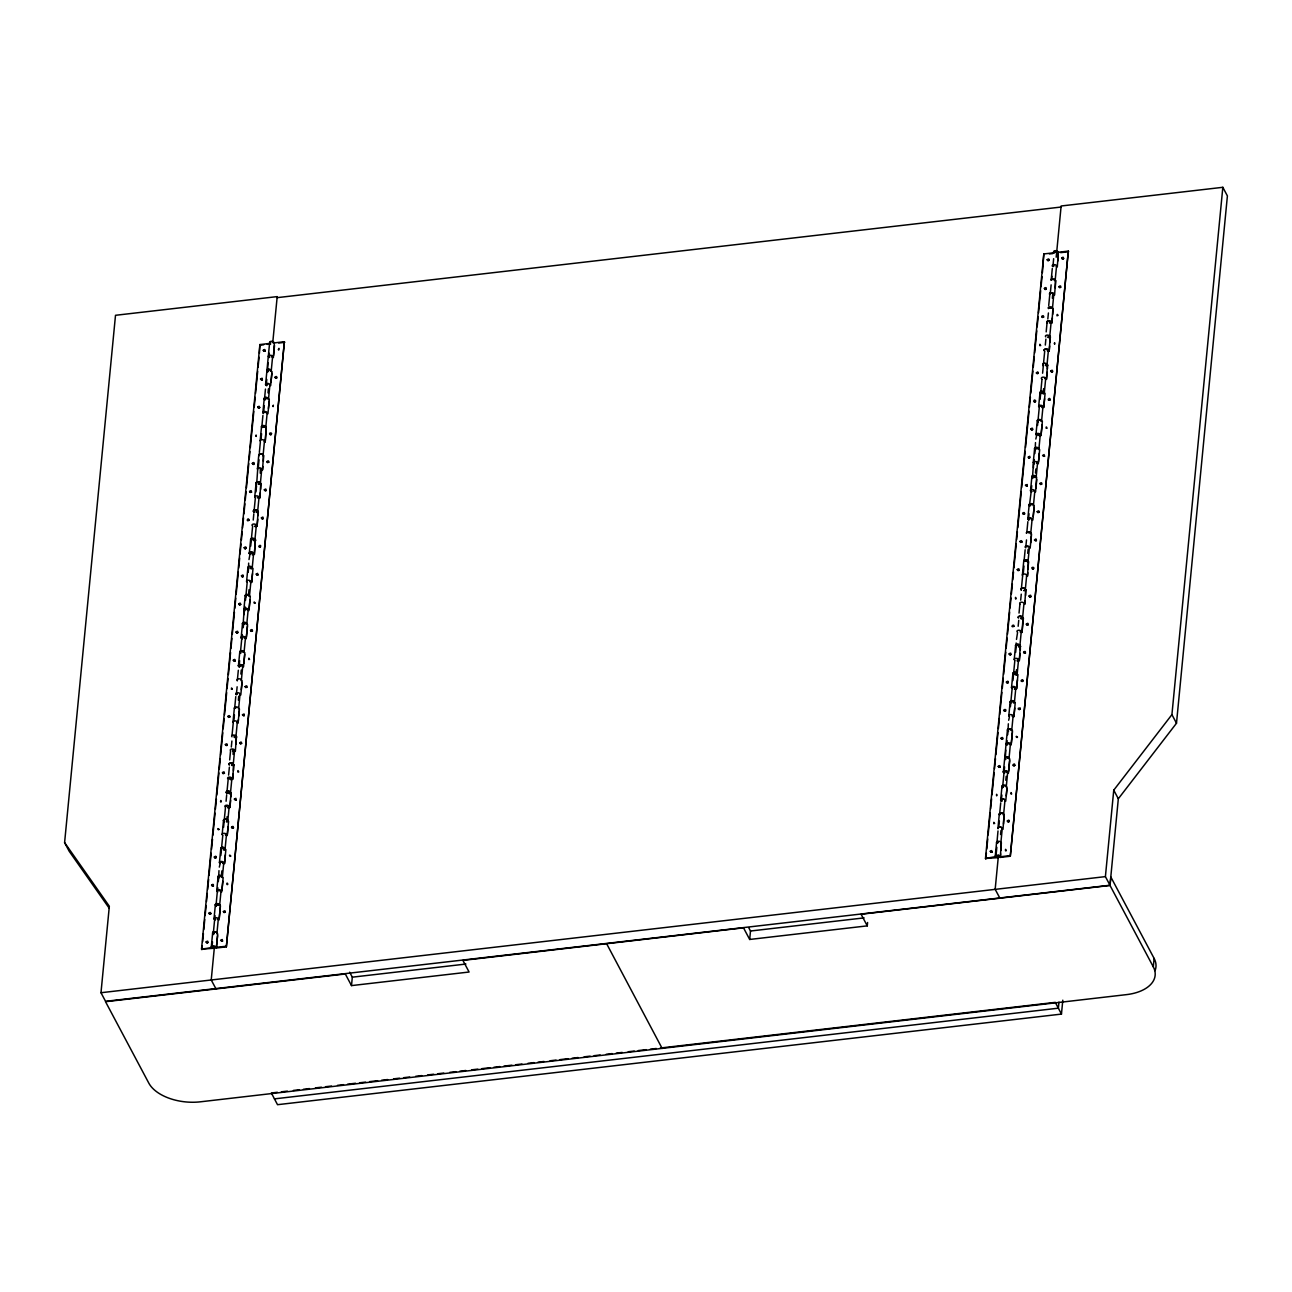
<?xml version="1.0" encoding="UTF-8"?>
<svg xmlns="http://www.w3.org/2000/svg" width="1292" height="1292" viewBox="0 0 1292 1292"><rect width="100%" height="100%" fill="white"/><g stroke="black" fill="none" stroke-linecap="round" stroke-linejoin="round"><path stroke-width="1.5" d="M219.931 891.044L221.013 891.222L219.656 905.175L217.46 904.206L216.491 905.078M228.07 806.692L229.152 806.87L227.796 820.808L226.73 820.63L227.101 816.657M230.784 778.543L228.684 778.268L231.866 778.753L230.509 792.69L227.344 792.287M233.238 750.684L233.19 749.828L233.109 754.431M253.862 539.442L251.746 539.362L254.944 539.62L256.3 525.666L255.202 525.456M1026.946 561.309L1024.831 561.229L1026.946 561.342M109.319 908.341L69.17 851.218L64.6 842.61L115.505 315.296L277.199 296.611L272.741 342.703M1056.194 257.205L1061.136 205.993L1222.83 187.308L1227.4 195.916L1176.495 723.229L1118.323 798.763L1109.989 885.246L105.556 1001.332L100.986 992.724L109.336 906.257L64.6 842.61M213.132 946.584C213.535 949.636 214.617 944.533 211.936 947.827A2.164 1.227 5.5 0 1 212.195 945.97A2.164 1.227 5.5 0 1 215.376 946.632A2.164 1.227 5.5 0 1 214.101 948.28L201.52 949.071L259.886 344.56L270.383 343.333A2.164 1.227 5.5 0 1 270.141 341.653A2.164 1.227 5.5 0 1 273.016 341.589A2.164 1.227 5.5 0 1 273.726 343.236M201.859 949.701L202.246 945.679M202.634 941.658L203.409 933.632M203.797 929.61L204.766 919.565M205.153 915.543L206.122 905.514M206.51 901.493L207.285 893.466M207.673 889.445L208.642 879.4M209.029 875.378L211.161 853.285M211.549 849.28L212.518 839.235M212.905 835.213L215.037 813.12M215.425 809.115L216.394 799.07M216.781 795.048L218.913 772.955M219.301 768.934L220.27 758.905M220.657 754.883L222.789 732.79M223.177 728.769L224.146 718.723M224.533 714.718L226.665 692.625M227.053 688.604L228.038 678.558M228.426 674.553L230.557 652.46M230.945 648.439L231.914 638.393M232.302 634.372L234.433 612.279M234.821 608.274L235.79 598.228M236.178 594.207L238.309 572.114M238.697 568.109L239.666 558.063M240.054 554.042L241.023 543.997M241.41 539.991L242.185 531.949M242.573 527.927L243.542 517.898M243.93 513.877L244.899 503.832M245.286 499.81L246.061 491.784M246.449 487.762L248.775 463.667M249.162 459.645L249.937 451.619M250.325 447.597L253.813 411.454M254.201 407.432L255.17 397.387M255.558 393.382L257.689 371.288M258.077 367.267L259.046 357.222M259.434 353.2L259.886 344.56M211.29 946.923L212.647 932.969M214.02 918.806L215.36 904.852M216.733 890.689L218.073 876.735M219.446 862.572L220.787 848.618M222.159 834.438L223.5 820.501M233.012 721.97L234.369 708.016M238.439 665.719L239.795 651.782M241.152 637.602L242.508 623.665M243.881 609.485L245.222 595.531M246.594 581.368L247.935 567.414M249.308 553.251L250.648 539.297M254.734 497L256.074 483.063M257.447 468.883L258.788 454.945M260.16 440.766L261.501 426.812M262.874 412.649L264.214 398.695M265.587 384.531L269.657 342.396M218.978 870.647L218.623 878.35M219.317 867.11L219.995 864.187M229.669 759.938L230.525 751.072M232.027 735.358L233.238 722.955M234.756 707.241L235.774 696.614M237.292 680.9L238.326 670.257M248.662 563.102L248.484 569.029M249.001 559.549L249.857 554.866M257.657 469.884L256.624 484.678M259.353 452.394L260.37 441.767M261.727 427.813L262.922 415.41M264.44 399.696L265.458 389.07M268.009 362.681L267.476 372.193M211.936 947.827L212.502 941.852M215.037 915.721L214.65 919.71L215.425 919.323M217.363 891.593L217.75 887.604M218.316 881.628L218.703 877.639A2.164 1.227 5.5 0 1 218.558 875.976A2.164 1.227 5.5 0 1 221.433 875.911A2.164 1.227 5.5 0 1 222.143 877.575M220.835 855.498L221.416 849.522A2.164 1.227 5.5 0 1 221.53 847.73A2.164 1.227 5.5 0 1 224.679 848.133A2.164 1.227 5.5 0 1 224.097 849.861M223.564 827.381L224.13 821.405A2.164 1.227 5.5 0 1 224.259 819.596A2.164 1.227 5.5 0 1 227.392 820A2.164 1.227 5.5 0 1 226.811 821.744M226.084 801.25L226.649 795.274M228.603 775.119L229.378 767.157M231.316 747.002L231.898 741.027M233.836 720.888L234.417 714.896M236.355 694.757L237.13 686.779M239.844 666.236L239.068 666.64L239.65 660.648M242.573 638.119L241.798 638.506L242.169 634.534M244.075 614.637L244.091 610.486L243.058 625.28M244.882 606.4L244.511 610.389A2.164 1.227 5.5 0 1 244.366 608.726A2.164 1.227 5.5 0 1 247.224 608.661A2.164 1.227 5.5 0 1 247.935 610.325M245.464 600.425L245.851 596.452A2.164 1.227 5.5 0 1 245.658 594.804A2.164 1.227 5.5 0 1 248.532 594.708A2.164 1.227 5.5 0 1 249.291 596.371M248.177 572.308L248.565 568.318M250.696 546.177L251.278 540.201A2.164 1.227 5.5 0 1 251.342 538.425A2.164 1.227 5.5 0 1 254.524 538.796A2.164 1.227 5.5 0 1 253.959 540.557M253.232 520.062L253.797 514.071M255.945 491.929L256.51 485.953M258.271 467.801L259.046 459.839M260.984 439.684L261.565 433.708M263.503 413.553L264.279 405.591M266.798 379.46L266.217 385.436L266.992 385.048M269.334 353.281L268.946 357.254L269.721 356.867M243.219 627.718L243.607 623.729M214.327 947.811L211.226 979.982L215.861 988.638M221.481 874.878L221.869 870.889M238.358 700.183L238.729 696.194M240.877 674.053L241.265 670.08M248.629 593.69L249.017 589.701M260.257 473.227L260.338 468.625M268.025 392.865L268.397 388.876M221.287 876.88L222.369 877.058L223.726 863.104L222.644 862.927M224 848.747L225.083 848.941L226.439 834.987L225.357 834.81M231.995 764.137L233.238 764.573L234.579 750.62L233.497 750.442M237.292 722.503L235.951 736.456L234.53 735.875M238.665 708.339L240.005 694.385M241.378 680.222L242.718 666.268A2.164 1.227 5.5 0 0 241.184 664.766A2.164 1.227 5.5 0 0 238.584 665.332A2.164 1.227 5.5 0 0 239.618 666.947M242.331 638.829A2.164 1.227 5.5 0 1 241.297 637.214A2.164 1.227 5.5 0 1 243.897 636.649A2.164 1.227 5.5 0 1 245.432 638.151L244.091 652.089L243.009 651.911M245.722 623.794L246.804 623.971L248.145 610.034A2.164 1.227 5.5 0 0 246.61 608.516A2.164 1.227 5.5 0 0 244.01 609.097A2.164 1.227 5.5 0 0 245.044 610.712M250.018 554.252A2.164 1.227 5.5 0 1 250.745 552.217A2.164 1.227 5.5 0 1 253.587 553.784L252.231 567.737L250.067 566.946L251.036 567.899M256.414 510.857L257.657 511.503L259.014 497.549L257.835 497.485M258.965 482.804L260.37 483.37L261.727 469.432M264.44 441.315L263.1 455.252A2.164 1.227 5.5 0 0 260.532 453.67A2.164 1.227 5.5 0 0 259.159 455.462M267.153 413.182L265.813 427.135A2.164 1.227 5.5 0 0 263.52 425.536A2.164 1.227 5.5 0 0 261.63 427.038M269.866 385.064L268.526 399.018A2.164 1.227 5.5 0 0 266.976 397.516A2.164 1.227 5.5 0 0 264.392 398.081A2.164 1.227 5.5 0 0 265.409 399.696M270.157 370.723L271.239 370.901L272.58 356.947L271.498 356.77M273.371 357.561L274.389 342.881L284.385 341.718L226.358 946.858L216.362 948.021L217.734 933.906M227.941 778.898A2.164 1.227 5.5 0 1 228.732 777.186A2.164 1.227 5.5 0 1 231.736 777.994A2.164 1.227 5.5 0 1 230.396 779.56L232.641 779.351L233.69 764.557L231.43 764.816M235.37 751.233L236.404 736.44L234.143 736.698M260.306 492.833L259.789 498.163L260.839 483.37L260.645 489.297M216.362 948.021L217.557 935.666M219.252 918.176L220.27 907.549M221.966 890.059L222.822 881.209M225.357 854.852L224.501 863.718L225.874 849.538L223.613 849.797M228.07 826.735L227.214 835.601L228.587 821.421L226.326 821.68M227.667 807.742L229.928 807.468L230.622 800.394M230.961 796.841L230.977 792.674L229.928 807.468M232.641 779.351L233.158 774.037M233.497 770.5L233.69 764.557M236.048 744.144L236.404 736.44M238.422 719.563L238.083 723.116L239.44 708.937M238.762 716.026L239.278 710.713M241.297 689.686L241.992 682.596M243.849 663.329L244.705 654.479M246.384 636.988L247.418 626.345M249.114 608.855L249.954 600.005M252.505 573.664L251.649 582.514L253.022 568.335L250.761 568.609M254.363 554.397L255.396 539.604L254.363 554.397L252.101 554.656M254.815 526.538L257.076 526.28L257.77 519.19M258.109 515.653L258.109 511.487L257.076 526.28M262.857 466.493L262.502 470.03L263.552 455.236L263.358 461.179M268.445 408.482L269.14 401.392M270.997 382.125L271.853 373.275M273.565 355.542L274.534 345.497M226.358 946.858L284.385 341.718M867.594 922.488L867.271 925.863L749.683 939.462L743.498 927.834L462.907 960.392L469.093 972.02L351.505 985.602L352.312 977.172L349.664 972.198M749.683 939.462L750.49 931.015L748.73 927.688M997.699 857.177C996.1 856.451 999.41 855.643 995.874 857.21A2.164 1.227 5.5 0 1 996.132 855.352A2.164 1.227 5.5 0 1 999.33 856.015A2.164 1.227 5.5 0 1 998.054 857.662L985.473 858.453L1043.823 253.943L1054.32 252.731M985.796 859.083L986.377 853.059M986.765 849.038L987.734 838.992M988.122 834.971L990.253 812.894M990.641 808.873L991.61 798.827M991.998 794.806L994.129 772.713M994.517 768.708L995.486 758.662M995.874 754.641L998.005 732.548M998.393 728.543L999.362 718.497M999.75 714.476L1001.881 692.383M1002.285 688.361L1003.254 678.332M1003.642 674.311L1005.774 652.218M1006.161 648.196L1007.13 638.151M1007.518 634.146L1009.65 612.053M1010.037 608.031L1011.006 597.986M1011.394 593.981L1012.363 583.936M1012.75 579.914L1013.526 571.888M1013.913 567.866L1016.239 543.77M1016.626 539.749L1017.402 531.723M1017.789 527.701L1021.278 491.541M1021.665 487.536L1025.154 451.376M1025.541 447.371L1029.03 411.211M1029.417 407.19L1030.386 397.161M1030.774 393.139L1032.906 371.046M1033.293 367.025L1034.262 356.98M1034.65 352.974L1036.782 330.881M1037.169 326.86L1038.138 316.815M1038.526 312.809L1040.658 290.716M1041.045 286.695L1042.03 276.649M1042.418 272.628L1043.823 253.943M995.244 856.305L996.584 842.368M997.957 828.188L999.297 814.251M1000.67 800.071L1002.011 786.117M1003.383 771.954L1007.437 729.883M1008.81 715.703L1010.166 701.766M1011.523 687.586L1012.88 673.649M1014.236 659.469L1015.593 645.532M1022.392 575.118L1023.732 561.164M1027.818 518.867L1029.159 504.93M1030.532 490.75L1031.872 476.813M1033.245 462.633L1034.585 448.679M1035.958 434.516L1037.298 420.562M1038.671 406.399L1040.012 392.445M997.295 843.321A2.164 1.227 5.5 0 1 997.02 841.641L998.005 830.95M999.524 815.236L1000.719 802.833M1005.806 750.135L1005.273 759.615M1008.341 723.795L1007.986 731.498M1008.681 720.242L1009.359 717.318M1016.142 642.98L1016.142 647.147M1016.481 639.427L1017.498 632.967M1019.033 613.086L1019.889 604.22M1021.229 590.283L1022.602 576.103M1024.12 560.389L1025.154 549.762M1026.833 532.272L1027.867 521.645M1029.385 505.915L1031.081 492.365M1035.49 442.591L1035.134 450.294M1035.829 439.054L1036.507 436.131M1046.181 331.882L1047.037 323.032M1048.716 305.542L1049.75 294.915M1051.268 279.185L1052.302 268.51M995.874 857.21L996.826 847.261M998.781 827.106L999.362 821.131M1002.075 800.588L1001.3 800.975L1001.881 795M1004.788 772.471L1004.013 772.858L1004.595 766.883M1006.726 744.741L1007.114 740.752M1007.695 734.777L1008.083 730.788M1010.409 706.659L1010.796 702.67A2.164 1.227 5.5 0 1 1010.845 700.894A2.164 1.227 5.5 0 1 1014.026 701.249A2.164 1.227 5.5 0 1 1013.477 703.01M1012.928 680.529L1013.509 674.553A2.164 1.227 5.5 0 1 1013.622 672.744A2.164 1.227 5.5 0 1 1016.772 673.148A2.164 1.227 5.5 0 1 1016.19 674.892M1015.641 652.412L1016.223 646.436A2.164 1.227 5.5 0 1 1016.336 644.627A2.164 1.227 5.5 0 1 1019.485 645.031A2.164 1.227 5.5 0 1 1018.904 646.775M1018.161 626.281L1018.742 620.305M1020.68 600.15L1021.261 594.175M1023.216 574.019L1023.975 566.058M1025.735 547.905L1026.494 539.927M1029.03 513.796L1028.448 519.772L1029.046 518.641M1031.743 485.679L1031.161 491.654L1031.937 491.267M1033.455 467.785L1033.455 463.634L1032.421 478.428M1033.875 463.537L1034.262 459.548M1034.844 453.573L1035.215 449.6A2.164 1.227 5.5 0 1 1035.086 447.92A2.164 1.227 5.5 0 1 1037.944 447.872A2.164 1.227 5.5 0 1 1038.655 449.519M1037.557 425.456L1037.944 421.467M1040.076 399.325L1040.658 393.349M1042.596 373.21L1043.371 365.232M1045.309 345.077L1045.89 339.102M1047.828 318.962L1048.41 312.971M1050.348 292.832L1051.123 284.854M1051.591 279.799L1051.946 276.246M1053.077 264.65L1053.658 258.675M995.163 889.364L998.458 855.191M1000.573 834.535L1000.961 830.546M1005.806 780.287L1006.193 776.298M1016.481 669.789L1016.093 673.778L1017.175 673.956L1018.516 660.018L1017.434 659.841M1027.721 553.331L1028.109 549.342M1035.473 472.953L1035.861 468.98M1043.629 388.601L1043.242 392.59L1044.324 392.768L1045.664 378.814L1044.566 378.298M1052.35 298.258L1052.722 294.269M1000.88 842.675L1002.237 828.737A2.164 1.227 5.5 0 0 999.943 827.138A2.164 1.227 5.5 0 0 998.054 828.64M1006.307 786.44L1007.663 772.487A2.164 1.227 5.5 0 0 1006.113 770.985A2.164 1.227 5.5 0 0 1003.529 771.55A2.164 1.227 5.5 0 0 1004.546 773.181M1018.807 645.661L1019.889 645.838L1021.229 631.885L1020.05 631.836M1021.342 617.075L1022.602 617.721L1023.942 603.768A2.164 1.227 5.5 0 0 1021.439 602.185A2.164 1.227 5.5 0 0 1020.018 603.978M1026.656 575.651L1025.315 589.604A2.164 1.227 5.5 0 0 1022.763 588.005A2.164 1.227 5.5 0 0 1021.391 589.814A2.164 1.227 5.5 0 1 1022.23 588.248A2.164 1.227 5.5 0 1 1025.186 589.087A2.164 1.227 5.5 0 1 1023.829 590.638M1029.385 547.533L1028.028 561.487A2.164 1.227 5.5 0 0 1025.751 559.888A2.164 1.227 5.5 0 0 1023.862 561.39M1032.098 519.416L1030.741 533.354A2.164 1.227 5.5 0 0 1028.739 531.787A2.164 1.227 5.5 0 0 1026.462 532.934M1034.246 476.183L1036.168 477.119L1037.524 463.182L1036.442 462.988M1037.815 448.825L1038.897 449.002L1040.238 435.049L1039.156 434.871M1044.453 350.907A2.164 1.227 5.5 0 1 1045.826 349.098A2.164 1.227 5.5 0 1 1048.377 350.697L1047.037 364.635L1045.955 364.457M1047.166 322.774A2.164 1.227 5.5 0 1 1048.539 320.981A2.164 1.227 5.5 0 1 1051.09 322.58L1049.75 336.518L1048.49 335.888M1055.176 280.283L1056.517 266.33M1057.308 266.943L1058.342 252.263L1068.322 251.1L1010.296 856.241L1000.299 857.404L1001.332 842.659L1000.993 850.346M1023.054 617.705L1022.02 632.499L1023.393 618.335L1020.793 617.964M1034.375 477.378L1036.636 477.103L1035.586 491.897M1047.941 336.776L1050.202 336.501L1049.169 351.295L1049.669 345.981M1052.399 317.864L1051.882 323.178L1052.915 308.384L1052.738 314.327M1000.299 857.404L1000.654 853.867M1003.529 824.021L1004.062 814.541L1003.012 829.335M1006.242 795.904L1006.92 788.814M1008.616 771.324L1009.65 760.697M1011.329 743.207L1012.363 732.58M1014.737 708L1013.881 716.866L1015.237 702.687M1014.333 689.007L1016.594 688.733L1017.45 679.883M1017.046 660.874L1019.307 660.616L1019.986 653.526M1020.325 649.989L1020.341 645.822L1019.307 660.616M1025.073 600.845L1024.734 604.381L1025.767 589.588L1025.59 595.515M1027.786 572.711L1027.447 576.264L1028.48 561.471L1028.125 569.174M1030.677 542.834L1031.355 535.744M1033.212 516.477L1034.068 507.627M1035.926 488.36L1036.782 479.493M1038.477 462.003L1039.333 453.153M1042.046 425.036L1041.013 435.662L1042.386 421.483M1044.582 398.679L1043.742 407.545L1045.099 393.366L1042.838 393.624M1047.134 372.338L1046.455 379.428L1047.489 364.635L1047.473 368.785M1050.025 342.445L1050.202 336.501M1055.273 287.971L1055.629 280.267L1054.595 295.06M1057.89 260.919L1058.342 252.263M1010.296 856.241L1068.322 251.1M1058.374 1008.277L1058.956 1002.172M277.36 1092.289L271.352 1092.984L277.522 1104.692L1061.459 1014.091L1062.799 1000.186M1109.989 885.246L1105.403 876.622L1113.752 790.155L1171.925 714.621L1222.83 187.308M351.505 985.602L345.319 973.99L105.524 1001.704L148.79 1083.084A41.231 23.466 5.5 0 0 200.357 1101.818L1126.463 994.63A41.231 23.466 5.5 0 0 1153.304 966.852L1110.022 885.456L1110.845 877.026L1154.111 958.406A41.231 23.466 5.5 0 1 1155.048 970.647M1153.304 966.852L1154.111 958.406M1049.33 308.174L1051.333 307.916M212.534 947.278L213.939 946.681L213.761 947.795M229.411 792.707L227.586 791.883M262.421 379.703L261.21 379.832L262.292 379.913L262.115 378.201L260.451 378.992L262.324 379.525M248.839 520.305C245.173 522.178 249.033 516.025 248.71 520.514M244.931 548.551L246.061 548.002L245.302 548.906M266.055 490.508L264.86 490.637L265.942 490.718L265.764 488.99L264.101 489.797L266.087 490.395M235.273 660.89L234.417 660.438L234.563 661.391M227.117 745.258L225.922 745.387L227.004 745.468L226.827 743.756L225.147 744.547L227.15 745.145M219.01 829.512C218.3 830.74 216.475 827.235 219.01 829.254M236.194 799.813L234.999 799.958L236.081 800.039L235.903 798.311L234.24 799.118L236.226 799.716M1038.235 373.34L1037.04 373.679L1038.332 372.887L1037.718 371.886L1036.2 372.936L1038.154 373.033M1050.008 399.89C1050.477 396.03 1045.906 400.956 1049.782 400.197M1013.784 626.523C1014.495 622.712 1009.472 627.896 1013.687 626.345M1005.628 710.875L1004.465 710.794L1005.418 711.181M1024.378 653.106L1025.573 652.961M1022.86 681.078L1021.924 681.53M991.998 852.074L990.803 852.203L991.885 852.284L991.707 850.556L990.027 851.363L991.917 851.88M1017.434 737.328C1016.723 738.362 1014.947 735.003 1017.466 736.957M1014.721 765.445L1013.542 765.688L1014.624 765.268M262.647 427.038L264.747 426.796L262.793 427.054M1049.265 308.158L1051.333 308.11M263.293 518.738L262.147 518.754M257.867 574.972L256.72 575.005L257.802 575.069L257.625 573.357L255.945 574.165L257.835 574.682M244.301 715.574L243.154 715.59L244.22 715.671L244.043 713.959L242.379 714.751L244.253 715.284M213.503 885.957L212.825 885.343L212.841 886.344M222.531 941.109L221.368 941.141L222.45 941.222L222.272 939.494L220.609 940.301L222.482 940.818M1057.017 315.846C1057.179 312.115 1057.777 316.685 1058.051 315.345M1035.441 401.667C1034.165 399.599 1034.504 404.041 1035.667 400.811C1034.068 397.936 1032.389 403.637 1035.522 401.344M1027.302 486.034L1026.155 486.067L1027.237 486.131L1027.221 484.516L1025.38 485.227L1027.253 485.744M1044.517 456.238L1042.612 455.43L1044.081 454.574L1044.453 456.334L1043.371 456.27L1044.598 455.915M1019.162 570.386L1018.015 570.418M1036.426 540.169L1035.263 540.718L1036.313 540.702L1035.926 538.925L1034.424 539.975L1036.378 540.589M237.13 693.497L237.13 694.353M1047.198 350.633L1048.377 350.697M1013.251 702.234L1012.25 701.12M260.516 546.952C261.711 542.963 256.155 547.743 260.37 546.726M243.284 576.749L242.944 575.957L242.298 576.862M255.073 603.186C253.507 599.827 253.975 604.737 254.944 602.96M230.687 855.885C228.684 853.641 229.637 857.048 230.654 856.273M1005.515 711.101C1007.243 707.968 1001.558 710.099 1004.514 711.198M1014.591 765.655C1015.803 761.521 1010.231 766.544 1014.462 765.429M994.662 823.569C992.999 820.485 994.162 823.941 993.661 823.682M248.742 520.111L247.644 520.434L248.839 519.982M249.566 659.518C248.387 656.223 248.855 659.873 248.645 659.534M232.334 689.314C230.606 685.89 232.14 689.831 231.381 689.25M238.697 772.002C238.762 771.873 237.486 768.885 237.793 772.018M1040.706 345.626C1039.107 342.267 1040.27 346.062 1039.802 345.642M1047.069 428.314C1047.118 428.298 1045.906 425.181 1046.165 428.33M1022.763 680.9C1018.241 682.434 1024.281 677.04 1022.537 681.465M235.742 707.532L235.596 708.404M1016.804 645.16L1018.225 644.966M1000.67 813.75L1000.702 813.895M259.014 483.66L259.127 482.74M234.579 736.731L234.514 735.681M231.866 764.848L231.979 763.927M1049.75 322.629L1051.09 322.58M1034.811 477.394L1034.278 476.36M254.589 510.954L255.768 510.744M1016.82 645.306L1018.484 645.257M997.989 842.029L997.989 842.868L998.167 841.786M260.306 547.114L260.16 546.161L259.595 547.146M1019.889 709.195L1018.419 709.356L1018.258 708.307L1020.163 707.919L1019.323 709.696L1020.082 708.791M1011.668 793.95C1010.522 790.656 1011.119 794.047 1010.958 793.966M1006.193 850.766C1005.079 847.229 1005.661 851.153 1005.483 850.782M268.348 371.095L267.573 371.482A2.164 1.227 5.5 0 1 267.428 369.819A2.164 1.227 5.5 0 1 270.286 369.754A2.164 1.227 5.5 0 1 270.997 371.418M265.635 399.212L264.86 399.599A2.164 1.227 5.5 0 1 264.715 397.936A2.164 1.227 5.5 0 1 267.573 397.888A2.164 1.227 5.5 0 1 268.284 399.535M243.913 624.165L243.138 624.569A2.164 1.227 5.5 0 1 242.993 622.905A2.164 1.227 5.5 0 1 245.851 622.841A2.164 1.227 5.5 0 1 246.578 624.488M1054.999 252.311L1054.224 252.699A2.164 1.227 5.5 0 1 1054.078 251.036A2.164 1.227 5.5 0 1 1056.953 250.971A2.164 1.227 5.5 0 1 1057.663 252.618M1033.277 477.313L1032.502 477.717A2.164 1.227 5.5 0 1 1032.356 476.054A2.164 1.227 5.5 0 1 1035.231 475.989A2.164 1.227 5.5 0 1 1035.942 477.636M216.765 905.369L215.99 905.757A2.164 1.227 5.5 0 1 215.845 904.093A2.164 1.227 5.5 0 1 218.703 904.045A2.164 1.227 5.5 0 1 219.43 905.692M1030.564 505.447L1029.789 505.834A2.164 1.227 5.5 0 1 1029.643 504.171A2.164 1.227 5.5 0 1 1032.518 504.106A2.164 1.227 5.5 0 1 1033.229 505.753M214.052 933.486L213.277 933.89A2.164 1.227 5.5 0 1 213.132 932.21A2.164 1.227 5.5 0 1 215.99 932.162A2.164 1.227 5.5 0 1 216.717 933.809M253.83 464.49L253.797 463.489L253.232 464.458M227.618 884.616C228.377 884.212 226.423 881.467 226.94 884.503M1016.045 598.842C1015.302 595.467 1015.447 598.858 1015.56 598.858M1038.687 420.078L1039.931 420.013M222.159 848.133L223.419 848.069M1056.275 252.053L1055.742 251.052L1054.886 251.972M1056.323 252.473L1056.501 251.31L1054.918 251.682M1038.703 420.223L1040.189 420.304M256.091 436.228C256.155 433.143 255.945 436.599 256.284 436.421M270.593 434.548C274.001 432.852 268.009 431.964 269.947 434.5C273.323 435.016 269.447 432.804 270.787 434.758M1054.53 343.93C1054.724 340.781 1054.32 344.35 1054.724 344.14M221.126 801.977C220.997 798.375 220.48 802.203 220.528 801.734M1032.825 568.9C1036.329 566.913 1029.821 566.639 1032.373 568.916C1035.554 569.094 1031.549 567.269 1033.019 569.094M996.6 795.533C996.778 792.367 996.39 795.937 996.794 795.727M250.858 552.895L251.908 552.911L250.923 552.815M246.804 594.966L247.854 594.982M1013.089 687.231L1014.188 687.231L1013.138 687.166M218.283 890.333L219.398 890.317L218.348 890.253M1009.02 729.302L1010.069 729.334M1007.663 743.481L1008.713 743.498L1007.712 743.401M1056.097 252.311L1056.258 251.423M271.368 341.718L272.273 341.766M265.829 398.275L267.282 398.566M1052.495 279.54L1053.771 279.702M244.123 623.228L245.399 623.39M1030.774 504.494L1031.823 504.558M241.41 651.346L242.848 651.653M1028.061 532.627L1029.514 532.918M1006.339 757.58L1007.615 757.742M1003.626 785.697L1005.079 785.988M277.086 297.661L1061.039 207.043M260.209 345.174L263.713 344.77M267.218 344.366L270.706 343.963M278.717 343.042L284.708 342.348M1049.411 253.959L1052.899 253.555M1060.667 252.651L1068.646 251.73M273.08 406.463C273.565 403.524 273.177 406.366 273.177 406.544M1049.282 322.822L1051.543 322.564M1048.264 337.39L1050.525 337.131M1045.551 365.507L1047.812 365.248M258.901 484.242L261.162 483.983M257.205 497.791L259.466 497.533M256.187 512.359L258.448 512.1M253.474 540.476L255.735 540.217M1028.933 458.127L1029.772 456.302L1028.093 457.11L1028.723 458.111L1029.999 457.4L1029.03 458.208M1023.845 590.476L1026.106 590.202M1021.132 618.593L1023.393 618.335M234.466 737.328L236.727 737.054M1018.419 646.711L1020.664 646.452M232.77 750.878L235.031 750.62M234.014 765.187L231.752 765.445A2.164 1.227 5.5 0 0 233.093 764.057A2.164 1.227 5.5 0 0 230.154 763.217A2.164 1.227 5.5 0 0 229.217 764.896M1015.69 674.828L1017.951 674.569L1016.594 688.733M230.057 778.995L232.318 778.737M229.039 793.563L231.3 793.304M201.52 949.071L214.391 947.407L213.39 946.794M216.039 947.391L226.019 946.245M985.473 858.453L998.102 856.176M999.976 856.79L1009.973 855.627M100.986 992.724L1105.403 876.622M1110.022 885.456L861.086 914.235L867.271 925.863M352.312 977.172L465.928 964.042M750.49 931.015L864.106 917.885M281.381 1091.821L287.389 1091.126M293.397 1090.432L299.421 1089.737M303.426 1089.285L309.45 1088.575M315.458 1087.88L321.482 1087.186M325.487 1086.734L331.495 1086.039M337.519 1085.345L343.527 1084.65M347.532 1084.182L355.558 1083.245M359.564 1082.793L365.588 1082.098M369.593 1081.63L377.619 1080.71M381.625 1080.241L387.632 1079.547M393.656 1078.852L399.664 1078.158M403.685 1077.689L409.693 1076.995M415.701 1076.301L421.725 1075.606M427.733 1074.912L433.757 1074.217M437.762 1073.749L443.77 1073.054M449.794 1072.36L455.801 1071.666M459.823 1071.197L465.831 1070.503M471.838 1069.808L477.862 1069.114M481.868 1068.646L489.894 1067.725M493.899 1067.257L499.923 1066.562M503.928 1066.11L511.939 1065.173M515.96 1064.705L521.968 1064.01M527.992 1063.316L534 1062.622M538.005 1062.169L544.029 1061.475M550.037 1060.78L556.061 1060.07M560.066 1059.618L568.092 1058.681M572.098 1058.229L578.105 1057.534M584.129 1056.84L590.137 1056.145M594.142 1055.677L600.166 1054.983M606.174 1054.288L612.198 1053.594M616.203 1053.125L622.211 1052.431M628.235 1051.736L634.243 1051.042M638.264 1050.574L646.275 1049.653M650.296 1049.185L656.304 1048.49M660.309 1048.022L1055.289 1002.366L1061.459 1014.091M274.437 1098.878L1058.374 1008.18M267.396 384.112L267.993 384.079M264.682 412.245L265.942 412.519M1029.627 518.463L1030.838 518.77M1026.914 546.581L1027.705 546.661M1005.192 771.55L1005.741 771.55M278.345 349.68C279.976 346.967 277.925 349.082 278.862 349.922M241.895 651.136L242.831 651.459M1006.823 757.354L1007.776 757.677M997.424 857.194L996.487 856.531L997.795 856.273M213.487 947.795L212.437 947.311M1012.298 701.281L1014.462 702.073L1015.803 688.135L1014.721 687.958M1041.869 406.754L1042.951 406.932L1041.61 420.885L1040.528 420.707M1033.729 491.122L1034.811 491.299L1033.455 505.237A2.164 1.227 5.5 0 0 1030.628 503.67A2.164 1.227 5.5 0 0 1029.886 505.721M252.505 553.606L253.587 553.784M249.792 581.723L250.858 581.901L249.518 595.854L248.435 595.677M1012.007 716.075L1013.089 716.252L1011.749 730.206L1010.667 730.028M247.079 609.84L248.145 610.034M1009.294 744.192L1010.376 744.37L1009.036 758.323L1007.954 758.146M244.35 637.973L245.432 638.151M1006.581 772.309L1007.663 772.487M217.218 919.161L218.283 919.339L216.943 933.292A2.164 1.227 5.5 0 0 215.409 931.79A2.164 1.227 5.5 0 0 212.809 932.356A2.164 1.227 5.5 0 0 213.842 933.971M1042.644 391.896L1041.4 391.96L1042.692 392.074M1037.218 448.13L1035.683 448.76L1037.476 448.421M220.706 876.186L219.446 876.251L220.964 876.477M1053.691 266.394L1053.642 265.393L1052.883 266.653A2.164 1.227 5.5 0 1 1052.689 265.005A2.164 1.227 5.5 0 1 1055.564 264.908A2.164 1.227 5.5 0 1 1056.323 266.572M216.523 904.949L218.574 905.046M1044.647 351.763L1043.274 365.943M1041.933 379.88L1040.561 394.06M1039.22 408.014L1037.847 422.177M1039.672 449.616L1038.3 463.78M1171.925 714.621L1176.495 723.229M1034.246 505.85L1032.873 520.014M1031.533 533.967L1030.16 548.147M1113.752 790.155L1118.323 798.763M1014.785 661.084L1013.413 675.264M1012.072 689.201L1010.699 703.381M1012.524 730.804L1011.168 744.983M1009.811 758.921L1008.438 773.101M1003.932 773.569L1002.56 787.732M1007.098 787.054L1005.725 801.218M995.163 889.3L999.814 898.021M606.594 943.644L662.15 1048.426M272.014 371.498L270.658 385.678M269.301 399.616L267.945 413.795M255.283 498.615L253.91 512.795M252.57 526.748L251.197 540.912M247.127 582.983L245.771 597.146M250.309 596.468L248.936 610.632M247.596 624.585L246.223 638.749M241.701 639.217L240.344 653.397M244.866 652.702L243.51 666.882M242.153 680.819L240.796 694.999M228.135 779.819L226.762 793.999M225.422 807.936L224.049 822.116M222.709 836.053L221.336 850.233M223.161 877.656L221.788 891.835M217.266 892.304L215.909 906.467M220.447 905.773L219.075 919.952M214.553 920.421L213.196 934.584M249.937 554.155A2.164 1.227 5.5 0 1 250.05 552.346A2.164 1.227 5.5 0 1 253.2 552.75A2.164 1.227 5.5 0 1 252.618 554.494M237.179 680.286A2.164 1.227 5.5 0 1 239.408 678.817A2.164 1.227 5.5 0 1 241.136 680.739M233.303 722.599A2.164 1.227 5.5 0 1 235.128 720.855A2.164 1.227 5.5 0 1 237.082 722.793M248.645 568.383A2.164 1.227 5.5 0 1 248.629 566.542A2.164 1.227 5.5 0 1 251.795 566.913A2.164 1.227 5.5 0 1 251.246 568.674M247.305 582.321A2.164 1.227 5.5 0 1 247.03 580.641A2.164 1.227 5.5 0 1 249.905 580.528A2.164 1.227 5.5 0 1 250.648 582.207M256.365 483.692A2.164 1.227 5.5 0 1 257.286 482.013A2.164 1.227 5.5 0 1 260.241 482.869A2.164 1.227 5.5 0 1 258.885 484.419M240.958 652.945A2.164 1.227 5.5 0 1 240.037 651.216A2.164 1.227 5.5 0 1 242.944 650.877A2.164 1.227 5.5 0 1 243.849 652.605M239.068 666.64A2.164 1.227 5.5 0 1 238.939 664.96A2.164 1.227 5.5 0 1 241.798 664.912A2.164 1.227 5.5 0 1 242.508 666.559M215.183 919.969A2.164 1.227 5.5 0 1 214.262 918.241A2.164 1.227 5.5 0 1 217.169 917.901A2.164 1.227 5.5 0 1 218.073 919.646M234.466 708.404A2.164 1.227 5.5 0 1 236.694 706.934A2.164 1.227 5.5 0 1 238.422 708.856M253.991 512.084A2.164 1.227 5.5 0 1 254.104 510.292A2.164 1.227 5.5 0 1 257.253 510.695A2.164 1.227 5.5 0 1 256.672 512.423M252.731 526.086A2.164 1.227 5.5 0 1 252.715 524.261A2.164 1.227 5.5 0 1 255.881 524.617A2.164 1.227 5.5 0 1 255.331 526.377M236.081 694.531A2.164 1.227 5.5 0 1 236.42 692.98A2.164 1.227 5.5 0 1 239.198 693.077A2.164 1.227 5.5 0 1 239.795 694.676M241.798 638.506A2.164 1.227 5.5 0 1 241.652 636.843A2.164 1.227 5.5 0 1 244.511 636.794A2.164 1.227 5.5 0 1 245.222 638.442M217.896 891.851A2.164 1.227 5.5 0 1 216.975 890.123A2.164 1.227 5.5 0 1 219.882 889.784A2.164 1.227 5.5 0 1 220.787 891.512M220.157 863.524A2.164 1.227 5.5 0 1 219.995 861.764A2.164 1.227 5.5 0 1 223.064 861.877A2.164 1.227 5.5 0 1 223.177 863.637M262.954 412.972A2.164 1.227 5.5 0 1 265.264 411.567A2.164 1.227 5.5 0 1 266.943 413.488M266.766 385.694A2.164 1.227 5.5 0 1 265.829 383.966A2.164 1.227 5.5 0 1 268.752 383.627A2.164 1.227 5.5 0 1 269.657 385.355M222.87 835.407A2.164 1.227 5.5 0 1 222.595 833.711A2.164 1.227 5.5 0 1 225.47 833.615A2.164 1.227 5.5 0 1 226.229 835.278M226.843 793.288A2.164 1.227 5.5 0 1 226.972 791.479A2.164 1.227 5.5 0 1 230.105 791.883A2.164 1.227 5.5 0 1 229.524 793.627M225.583 807.29A2.164 1.227 5.5 0 1 225.567 805.449A2.164 1.227 5.5 0 1 228.732 805.82A2.164 1.227 5.5 0 1 228.183 807.581M231.995 736.828A2.164 1.227 5.5 0 1 232.786 735.116A2.164 1.227 5.5 0 1 235.79 735.923A2.164 1.227 5.5 0 1 234.45 737.49M230.654 750.781A2.164 1.227 5.5 0 1 231.284 749.102A2.164 1.227 5.5 0 1 234.272 749.667A2.164 1.227 5.5 0 1 233.61 751.33M255.089 497.695A2.164 1.227 5.5 0 1 255.428 496.144A2.164 1.227 5.5 0 1 258.206 496.241A2.164 1.227 5.5 0 1 258.804 497.84M259.078 455.575A2.164 1.227 5.5 0 1 260.903 453.831A2.164 1.227 5.5 0 1 262.857 455.769M257.786 469.626A2.164 1.227 5.5 0 1 259.224 467.833A2.164 1.227 5.5 0 1 261.695 469.497M261.582 427.135A2.164 1.227 5.5 0 1 263.907 425.746A2.164 1.227 5.5 0 1 265.571 427.652M260.273 441.153A2.164 1.227 5.5 0 1 262.502 439.684A2.164 1.227 5.5 0 1 264.23 441.606M269.479 357.513A2.164 1.227 5.5 0 1 268.558 355.785A2.164 1.227 5.5 0 1 271.465 355.462A2.164 1.227 5.5 0 1 272.37 357.19M216.555 905.853A2.164 1.227 5.5 0 1 215.522 904.238A2.164 1.227 5.5 0 1 218.122 903.673A2.164 1.227 5.5 0 1 219.656 905.175M253.733 511.697A2.164 1.227 5.5 0 1 255.105 509.904A2.164 1.227 5.5 0 1 257.657 511.503M243.704 624.666A2.164 1.227 5.5 0 1 242.67 623.035A2.164 1.227 5.5 0 1 245.27 622.469A2.164 1.227 5.5 0 1 246.804 623.971M218.8 877.526A2.164 1.227 5.5 0 1 219.543 875.492A2.164 1.227 5.5 0 1 222.369 877.058M221.513 849.409A2.164 1.227 5.5 0 1 222.256 847.374A2.164 1.227 5.5 0 1 225.083 848.941M268.122 371.579A2.164 1.227 5.5 0 1 267.105 369.964A2.164 1.227 5.5 0 1 269.689 369.399A2.164 1.227 5.5 0 1 271.239 370.901M224.227 821.292A2.164 1.227 5.5 0 1 224.97 819.241A2.164 1.227 5.5 0 1 227.796 820.808M226.585 792.9A2.164 1.227 5.5 0 1 227.957 791.108A2.164 1.227 5.5 0 1 230.509 792.69M229.298 764.783A2.164 1.227 5.5 0 1 230.67 762.991A2.164 1.227 5.5 0 1 233.238 764.573M256.446 483.579A2.164 1.227 5.5 0 1 257.819 481.787A2.164 1.227 5.5 0 1 260.37 483.37M1034.424 463.796A2.164 1.227 5.5 0 1 1033.487 462.068A2.164 1.227 5.5 0 1 1036.394 461.728A2.164 1.227 5.5 0 1 1037.314 463.473M1021.116 618.755A2.164 1.227 5.5 0 0 1022.473 617.205A2.164 1.227 5.5 0 0 1019.517 616.365A2.164 1.227 5.5 0 0 1018.597 618.028A2.164 1.227 5.5 0 1 1020.05 616.122A2.164 1.227 5.5 0 1 1022.602 617.721M1017.595 632.256A2.164 1.227 5.5 0 1 1017.563 630.528A2.164 1.227 5.5 0 1 1020.599 630.69A2.164 1.227 5.5 0 1 1020.696 632.434M1031.71 491.929A2.164 1.227 5.5 0 1 1030.774 490.185A2.164 1.227 5.5 0 1 1033.681 489.862A2.164 1.227 5.5 0 1 1034.601 491.59M1040.738 393.398A2.164 1.227 5.5 0 1 1040.706 391.573A2.164 1.227 5.5 0 1 1043.888 391.928A2.164 1.227 5.5 0 1 1043.338 393.705M999.378 814.558A2.164 1.227 5.5 0 1 1001.704 813.169A2.164 1.227 5.5 0 1 1003.367 815.074M998.038 828.511A2.164 1.227 5.5 0 1 1000.347 827.106A2.164 1.227 5.5 0 1 1002.027 829.028M1023.813 561.487A2.164 1.227 5.5 0 1 1026.123 560.082A2.164 1.227 5.5 0 1 1027.802 562.004M1022.731 575.796A2.164 1.227 5.5 0 1 1023.07 574.246A2.164 1.227 5.5 0 1 1025.864 574.342A2.164 1.227 5.5 0 1 1026.446 575.941M1038.025 421.515A2.164 1.227 5.5 0 1 1037.751 419.835A2.164 1.227 5.5 0 1 1040.625 419.738A2.164 1.227 5.5 0 1 1041.368 421.402M1036.668 435.469A2.164 1.227 5.5 0 1 1036.652 433.644A2.164 1.227 5.5 0 1 1039.818 433.999A2.164 1.227 5.5 0 1 1039.269 435.759M1028.981 520.046A2.164 1.227 5.5 0 1 1028.061 518.318A2.164 1.227 5.5 0 1 1030.968 517.979A2.164 1.227 5.5 0 1 1031.872 519.707M1026.526 533.37A2.164 1.227 5.5 0 1 1028.836 531.965A2.164 1.227 5.5 0 1 1030.515 533.887M1025.202 547.372A2.164 1.227 5.5 0 1 1027.431 545.902A2.164 1.227 5.5 0 1 1029.159 547.824M1001.3 800.975A2.164 1.227 5.5 0 1 1001.155 799.312A2.164 1.227 5.5 0 1 1004.013 799.247A2.164 1.227 5.5 0 1 1004.74 800.911M1005.903 759.179A2.164 1.227 5.5 0 1 1004.966 757.451A2.164 1.227 5.5 0 1 1007.889 757.112A2.164 1.227 5.5 0 1 1008.794 758.84M1004.013 772.858A2.164 1.227 5.5 0 1 1003.868 771.195A2.164 1.227 5.5 0 1 1006.743 771.13A2.164 1.227 5.5 0 1 1007.453 772.778M1048.523 308.61A2.164 1.227 5.5 0 1 1049.96 306.802A2.164 1.227 5.5 0 1 1052.447 308.465L1053.804 294.463A2.164 1.227 5.5 0 0 1051.526 292.864A2.164 1.227 5.5 0 0 1049.637 294.35M1047.101 322.661A2.164 1.227 5.5 0 1 1048.926 320.933A2.164 1.227 5.5 0 1 1050.88 322.871M1050.994 280.348A2.164 1.227 5.5 0 1 1053.222 278.878A2.164 1.227 5.5 0 1 1054.95 280.8M1049.815 294.544A2.164 1.227 5.5 0 1 1051.64 292.816A2.164 1.227 5.5 0 1 1053.594 294.754M1008.616 731.046A2.164 1.227 5.5 0 1 1007.679 729.318A2.164 1.227 5.5 0 1 1010.602 728.979A2.164 1.227 5.5 0 1 1011.507 730.723M1007.276 745A2.164 1.227 5.5 0 1 1006.339 743.271A2.164 1.227 5.5 0 1 1009.262 742.932A2.164 1.227 5.5 0 1 1010.166 744.66M1009.52 716.672A2.164 1.227 5.5 0 1 1009.246 714.977A2.164 1.227 5.5 0 1 1012.137 714.88A2.164 1.227 5.5 0 1 1012.88 716.543M1012.234 688.555A2.164 1.227 5.5 0 1 1012.217 686.714A2.164 1.227 5.5 0 1 1015.399 687.086A2.164 1.227 5.5 0 1 1014.834 688.846M1014.963 660.422A2.164 1.227 5.5 0 1 1014.931 658.597A2.164 1.227 5.5 0 1 1018.112 658.968A2.164 1.227 5.5 0 1 1017.547 660.729M997.02 841.641A2.164 1.227 5.5 0 1 999.911 841.528A2.164 1.227 5.5 0 1 1000.654 843.192M1039.382 407.351A2.164 1.227 5.5 0 1 1039.366 405.526A2.164 1.227 5.5 0 1 1042.547 405.882A2.164 1.227 5.5 0 1 1041.982 407.642M1043.452 365.281A2.164 1.227 5.5 0 1 1043.419 363.456A2.164 1.227 5.5 0 1 1046.601 363.811A2.164 1.227 5.5 0 1 1046.052 365.571M1042.095 379.234A2.164 1.227 5.5 0 1 1041.82 377.539A2.164 1.227 5.5 0 1 1044.711 377.442A2.164 1.227 5.5 0 1 1045.454 379.105M1045.793 336.889A2.164 1.227 5.5 0 1 1046.601 335.177A2.164 1.227 5.5 0 1 1049.589 335.985A2.164 1.227 5.5 0 1 1048.248 337.567M1044.727 351.053A2.164 1.227 5.5 0 1 1044.582 349.389A2.164 1.227 5.5 0 1 1047.457 349.341A2.164 1.227 5.5 0 1 1048.167 350.988M1003.19 787.296A2.164 1.227 5.5 0 1 1002.253 785.568A2.164 1.227 5.5 0 1 1005.176 785.229A2.164 1.227 5.5 0 1 1006.08 786.957M1035.328 449.471A2.164 1.227 5.5 0 1 1036.055 447.436A2.164 1.227 5.5 0 1 1038.897 449.002M1033.067 477.798A2.164 1.227 5.5 0 1 1032.033 476.183A2.164 1.227 5.5 0 1 1034.634 475.618A2.164 1.227 5.5 0 1 1036.168 477.119M1001.833 801.298A2.164 1.227 5.5 0 1 1000.816 799.683A2.164 1.227 5.5 0 1 1003.399 799.102A2.164 1.227 5.5 0 1 1004.95 800.604L1003.593 814.558A2.164 1.227 5.5 0 0 1001.316 812.959A2.164 1.227 5.5 0 0 999.427 814.461M1013.606 674.44A2.164 1.227 5.5 0 1 1014.349 672.389A2.164 1.227 5.5 0 1 1017.175 673.956M1016.319 646.307A2.164 1.227 5.5 0 1 1017.062 644.272A2.164 1.227 5.5 0 1 1019.889 645.838M1016.11 673.633L1013.994 673.568L1016.045 673.665M266.265 427.119L265.215 441.912L266.265 427.119M239.553 665.719L241.507 665.606L239.553 665.719M225.987 806.321L226.73 805.853L225.987 806.321M1037.072 434.516L1039.172 434.693L1037.072 434.516M263.213 350.342C264.392 353.669 266.588 347.564 263.293 350.148M263.988 351.036L265.199 350.891L263.988 351.036M257.722 407.125C259.191 410.485 260.79 404.041 257.722 407.125M258.529 407.739L259.724 407.594L258.529 407.739M252.295 463.36C253.749 466.719 255.428 460.259 252.295 463.36M249.582 491.477C251.036 494.82 252.715 488.408 249.582 491.477M274.954 377.312C276.407 380.688 278.071 374.228 274.954 377.312M250.373 492.09L251.585 492.074L250.373 492.09M275.745 377.942L276.94 377.91L275.794 377.829M244.156 547.711C245.609 551.07 247.256 544.659 244.156 547.711M241.442 575.828C242.896 579.187 244.511 572.76 241.442 575.828M266.814 461.68C268.268 465.039 269.931 458.579 266.814 461.68M267.606 462.294L268.801 462.165L267.606 462.294M238.729 603.962C240.167 607.321 241.798 600.861 238.729 603.962M239.521 604.575L240.716 604.43L239.521 604.575M236.016 632.079C237.47 635.438 239.133 628.978 236.016 632.079M261.388 517.914C262.841 521.274 264.456 514.846 261.388 517.914M236.807 632.692L238.003 632.66L236.856 632.579M233.303 660.196C234.869 663.91 236.42 657.111 233.303 660.196M227.876 716.43C229.314 719.789 230.993 713.329 227.876 716.43M228.668 717.06L229.863 716.915L228.668 717.06M250.519 630.399C251.972 633.758 253.652 627.298 250.519 630.399M251.31 631.013L252.505 630.884L251.31 631.013M222.434 772.681C223.613 775.991 225.809 769.887 222.531 772.487M223.225 773.294L224.437 773.262L223.225 773.294M245.092 686.633C246.546 689.993 248.209 683.533 245.092 686.633M245.884 687.263L247.079 687.231L245.932 687.15M214.294 857.032C215.861 860.843 217.508 853.947 214.294 857.032M239.666 742.884C241.12 746.243 242.783 739.783 239.666 742.884M215.086 857.662L216.265 857.42L215.086 857.662M240.457 743.498L241.652 743.352L240.457 743.498M211.581 885.149C213.148 888.88 214.714 882.032 211.581 885.149M208.868 913.266C210.321 916.642 211.985 910.182 208.868 913.266M209.659 913.896L210.854 913.751L209.659 913.896M206.09 941.981C207.544 945.34 209.223 938.88 206.09 941.981M231.526 827.235C232.964 830.594 234.643 824.135 231.526 827.235M206.881 942.595L208.093 942.562L206.93 942.482M232.318 827.865L233.513 827.72L232.318 827.865M223.371 911.603C224.824 914.962 226.439 908.518 223.371 911.603M224.162 912.217L225.357 912.071L224.162 912.217M1047.15 259.74C1048.603 263.1 1050.267 256.64 1047.15 259.74M1047.941 260.419L1049.136 260.273L1047.941 260.419M1044.388 288.391C1045.939 292.218 1047.618 285.257 1044.388 288.391M1045.18 289.004L1046.342 288.762L1045.18 289.004M1041.675 316.508C1043.129 319.867 1044.792 313.407 1041.675 316.508M1042.466 317.121L1043.661 316.992L1042.466 317.121M1061.669 258.061C1063.106 261.42 1064.786 254.96 1061.669 258.061M1062.444 258.739L1063.639 258.61L1062.444 258.739M1058.891 286.711C1060.344 290.07 1062.024 283.61 1058.891 286.711M1059.682 287.325L1060.877 287.292L1059.731 287.212M1030.806 428.976C1032.26 432.352 1033.939 425.875 1030.806 428.976M1031.597 429.606L1032.809 429.574L1031.662 429.493M1050.751 371.062C1052.205 374.422 1053.868 367.962 1050.751 371.062M1051.543 371.692L1052.738 371.66L1051.591 371.579M1022.666 513.344C1024.12 516.703 1025.783 510.243 1022.666 513.344M1023.458 513.958L1024.653 513.828L1023.458 513.958M1048.829 399.809L1049.992 399.567L1048.829 399.809M1019.953 541.461C1021.407 544.804 1023.054 538.393 1019.953 541.461M1020.745 542.075L1021.94 542.059L1020.745 542.075M1017.24 569.578C1018.694 572.937 1020.309 566.51 1017.24 569.578M1039.899 483.547C1041.336 486.906 1043.015 480.446 1039.899 483.547M1040.69 484.161L1041.885 484.129L1040.738 484.064M1012.605 626.442L1013.816 626.168L1012.653 626.329M1037.185 511.664C1038.639 515.024 1040.254 508.596 1037.185 511.664M1037.961 512.278L1039.172 512.262L1037.961 512.278M1009.1 653.946C1010.554 657.289 1012.185 650.877 1009.1 653.946M1009.892 654.56L1011.087 654.527L1009.94 654.446M1006.387 682.063C1007.825 685.422 1009.504 678.962 1006.387 682.063M1007.179 682.677L1008.374 682.547L1007.179 682.677M1029.03 596.032C1030.467 599.391 1032.179 592.915 1029.03 596.032M1029.821 596.646L1031.032 596.613L1029.821 596.646M1000.945 738.297C1002.398 741.656 1004.078 735.196 1000.945 738.297M1026.316 624.149C1027.77 627.508 1029.449 621.048 1026.316 624.149M1001.752 738.927L1002.947 738.895L1001.801 738.814M1027.108 624.763L1028.303 624.634L1027.108 624.763M998.231 766.414C999.701 769.774 1001.316 763.346 998.231 766.414M1023.603 652.266C1025.057 655.609 1026.704 649.198 1023.603 652.266M999.023 767.044L1000.234 767.012L999.023 767.044M1007.324 820.985C1008.761 824.344 1010.441 817.884 1007.324 820.985M1008.115 821.599L1009.31 821.47L1008.115 821.599M1040.48 405.979L1041.336 406.027L1040.48 405.979M245.674 609.081L246.546 609.113L245.674 609.081M221.255 862.152L222.111 862.2L221.255 862.152"/></g></svg>
